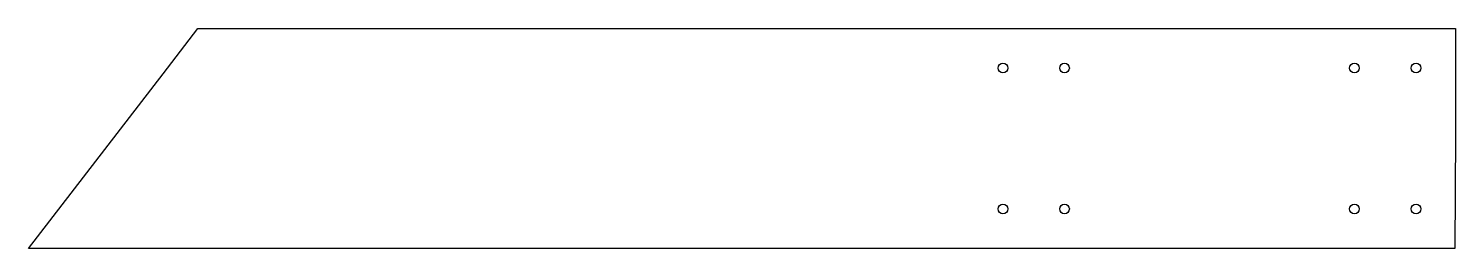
# Model space of a CAD drawing. Header units: millimetres. Extents: x 81 to 3326, y -250 to 250.
import ezdxf

# ---------------------------------------------------------------- set-up
doc = ezdxf.new("R2010")
doc.units = ezdxf.units.MM
doc.header["$LTSCALE"] = 25
doc.layers.add('3_Pezzi', color=7, linetype='Continuous')
doc.layers.add('5_Bulloni', color=7, linetype='Continuous')

msp = doc.modelspace()

# ---------------------------------------------------------------- linework, layer by layer
at = {"layer": '3_Pezzi', "color": 3, "linetype": 'Continuous'}
for p, q in [((387.2, 147.3), (466.1, 250)), ((466.1, 250), (3325.7, 250)), ((3325.7, 250), (3325.6, 10.2)), ((81.2, -250), (387.2, 147.3)), ((3325.6, 10.2), (3324.4, -250)), ((3324.4, -250), (81.2, -250))]:
    msp.add_line(p, q, dxfattribs=at)
at = {"layer": '5_Bulloni', "color": 5, "linetype": 'Continuous'}
for centre in [(2296.8, 160.1), (2436.8, 160.1), (3096, 160.1), (3236, 160.1), (2296.8, -160.1), (2436.8, -160.1), (3096, -160.1), (3236, -160.1)]:
    msp.add_circle(centre, 11, dxfattribs=at)

doc.saveas('drawing.dxf')
